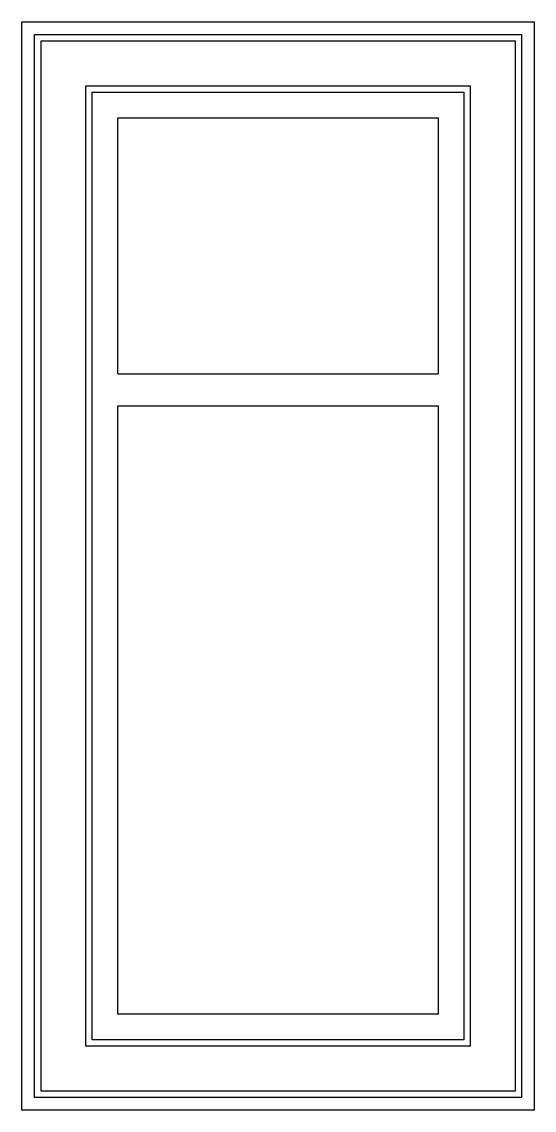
# Model space of a CAD drawing. Header units: millimetres. Extents: x 245.53 to 246.33, y 256.62 to 258.32.
import ezdxf

# ---------------------------------------------------------------- set-up
doc = ezdxf.new("R2010")
doc.units = ezdxf.units.MM
doc.header["$LTSCALE"] = 2.5

msp = doc.modelspace()

# ---------------------------------------------------------------- linework, layer by layer
at = {"color": 1, "ltscale": 0.03}
for p, q in [((245.6761, 257.77), (245.6761, 258.17)), ((245.6761, 258.17), (246.1761, 258.17)), ((246.1761, 258.17), (246.1761, 257.77)), ((245.6761, 257.77), (246.1761, 257.77)), ((245.6761, 256.77), (245.6761, 257.72)), ((245.6761, 257.72), (246.1761, 257.72)), ((246.1761, 257.72), (246.1761, 256.77)), ((246.1761, 256.77), (245.6761, 256.77))]:
    msp.add_line(p, q, dxfattribs=at)
at = {"ltscale": 0.03}
msp.add_line((246.1761, 256.77), (245.6761, 256.77), dxfattribs=at)
at = {"color": 2, "ltscale": 0.03}
for points in [[(245.5261, 258.32), (246.3261, 258.32), (246.3261, 256.62), (245.5261, 256.62)], [(245.5561, 258.29), (246.2961, 258.29), (246.2961, 256.65), (245.5561, 256.65)], [(245.6361, 258.21), (246.2161, 258.21), (246.2161, 256.73), (245.6361, 256.73)]]:
    msp.add_lwpolyline(points, close=True, dxfattribs=at)
at = {"color": 1, "ltscale": 0.03}
for points in [[(245.5461, 258.3), (246.3061, 258.3), (246.3061, 256.64), (245.5461, 256.64)], [(245.6261, 258.22), (246.2261, 258.22), (246.2261, 256.72), (245.6261, 256.72)]]:
    msp.add_lwpolyline(points, close=True, dxfattribs=at)
msp.add_lwpolyline([(246.2261, 258.22), (246.2261, 256.72), (245.6261, 256.72), (245.6261, 258.22)])

doc.saveas('drawing.dxf')
